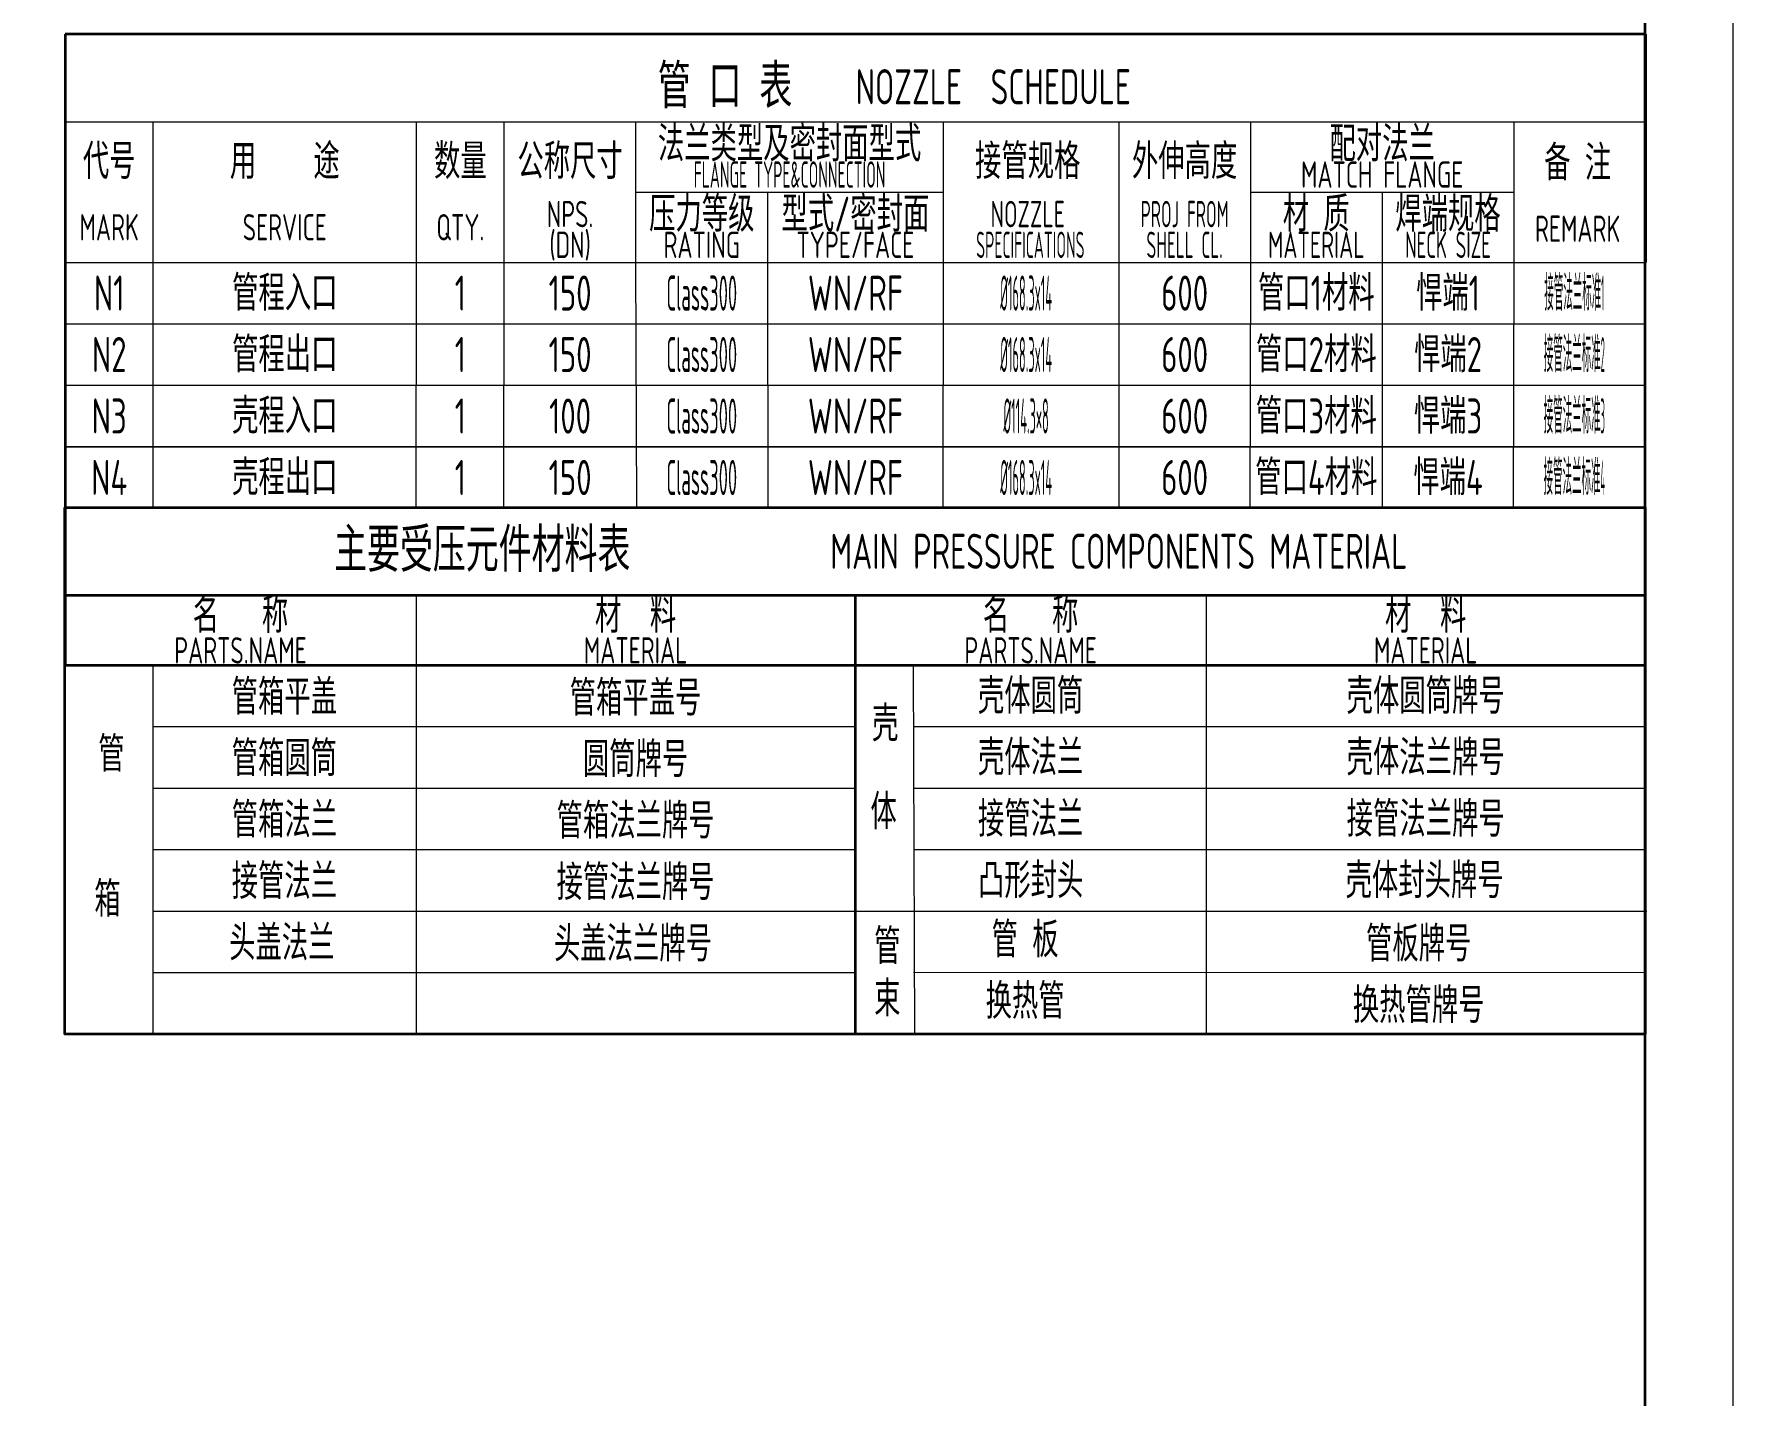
# Model space of a CAD drawing. Header units: millimetres. Extents: x 5765 to 6606, y -201 to 393.
# Drawn here: x 6412.5 to 6606, y -45.6 to 109.4 of the extents above; entities that cross this region are included whole.
import ezdxf
from ezdxf.enums import TextEntityAlignment as Align

# ---------------------------------------------------------------- set-up
doc = ezdxf.new("R2010")
doc.units = ezdxf.units.MM
for name, color, linetype, lineweight in [('1粗实线', 7, 'Continuous', 35), ('2细实线', 3, 'Continuous', 13), ('7文本', 2, 'Continuous', 13), ('9图表', 4, 'Continuous', 13)]:
    doc.layers.add(name, color=color, linetype=linetype, lineweight=lineweight)
doc.styles.add('lanpec', font='bpec_e.shx', dxfattribs={"width": 0.75, "bigfont": 'hztxt.shx'})

# ---------------------------------------------------------------- blocks, each defined once
blk = doc.blocks.new('A1')
at = {"layer": '1粗实线'}
blk.add_lwpolyline([(-816, 10), (-10, 10), (-10, 584), (-816, 584)], close=True, dxfattribs=at)
at = {"layer": '9图表'}
blk.add_lwpolyline([(-841, 0), (0, 0), (0, 594), (-841, 594)], close=True, dxfattribs=at)
blk = doc.blocks.new('管口表表头')
at = {"layer": '1粗实线'}
for p, q in [((-180, 0), (-180, -26)), ((0, 0), (-180, 0)), ((0, 0), (0, -26))]:
    blk.add_line(p, q, dxfattribs=at)
at = {"layer": '9图表'}
for p, q in [((-180, -10), (0, -10)), ((-180, -10), (0, -10)), ((-180, -26), (0, -26))]:
    blk.add_line(p, q, dxfattribs=at)
at = {"layer": '9图表', "color": 4}
for p, q in [((-170, -26), (-170, -10)), ((-140, -26), (-140, -10)), ((-130, -26), (-130, -10)), ((-115, -26), (-115, -10)), ((-80, -10), (-80, -26)), ((-60, -10), (-60, -26)), ((-45, -10), (-45, -26)), ((-15, -10), (-15, -26)), ((-115, -18), (-80, -18)), ((-100, -18), (-100, -26)), ((-45, -18), (-15, -18)), ((-30, -18), (-30, -26))]:
    blk.add_line(p, q, dxfattribs=at)
at = {"layer": '7文本', "color": 4, "style": 'lanpec', "width": 0.75}
for s, height, p in [('管 口 表', 5, (-112.51, -8.44)), ('NOZZLE  SCHEDULE', 4, (-89.97, -8))]:
    blk.add_text(s, height=height, dxfattribs=at).set_placement(p)
at = {"layer": '7文本', "color": 4, "style": 'lanpec'}
for s, height, width, p in [('法兰类型及密封面型式', 4, 0.75, (-97.5, -12.5)), ('配对法兰', 4, 0.75, (-30, -12.5)), ('代号', 4, 0.75, (-175, -14.5)), ('用    途', 4, 0.75, (-155, -14.5)), ('数量', 4, 0.75, (-135, -14.5)), ('公称尺寸', 4, 0.75, (-122.5, -14.5)), ('接管规格', 4, 0.75, (-70.37, -14.5)), ('外伸高度', 4, 0.75, (-52.5, -14.5)), ('备 注', 4, 0.75, (-7.73, -14.67)), ('FLANGE TYPE&CONNECTION', 3, 0.5, (-97.5, -16)), ('MATCH FLANGE', 3, 0.75, (-30, -16)), ('NPS.', 3, 0.75, (-122.5, -20.5)), ('压力等级', 4, 0.75, (-107.5, -20.5)), ('型式/密封面', 4, 0.75, (-90, -20.5)), ('NOZZLE', 3, 0.7, (-70.37, -20.5)), ('PROJ FROM', 3, 0.55, (-52.5, -20.5)), ('材 质', 4, 0.75, (-37.5, -20.5)), ('焊端规格', 4, 0.75, (-22.5, -20.5)), ('MARK', 3, 0.75, (-175, -22)), ('SERVICE', 3, 0.75, (-155, -22)), ('QTY.', 3, 0.75, (-135, -22)), ('REMARK', 3, 0.75, (-7.73, -22.17)), ('(DN)', 3, 0.75, (-122.5, -24)), ('RATING', 3, 0.75, (-107.5, -24)), ('TYPE/FACE', 3, 0.75, (-90, -24)), ('SPECIFICATIONS', 3, 0.5, (-70.07, -24)), ('SHELL CL.', 3, 0.55, (-52.5, -24)), ('MATERIAL', 3, 0.7, (-37.5, -24)), ('NECK SIZE', 3, 0.6, (-22.5, -24))]:
    blk.add_text(s, height=height, dxfattribs=dict(at, width=width)).set_placement(p, align=Align.MIDDLE_CENTER)

msp = doc.modelspace()

# ---------------------------------------------------------------- linework, layer by layer
at = {"layer": '1粗实线'}
for p, q in [((6416.062, 109.422), (6416.06, 37.43)), ((6416.021, 45.518), (6596.02, 45.518)), ((6506.021, 45.518), (6506.021, -4.482)), ((6596.02, 37.518), (6416.021, 37.518))]:
    msp.add_line(p, q, dxfattribs=at)
msp.add_lwpolyline([(6416.021, 55.518), (6596.02, 55.518), (6596.02, -4.482), (6416.021, -4.482)], close=True, dxfattribs=at)
at = {"layer": '9图表'}
for p, q in [((6426.067, 55.54), (6426.062, 83.422)), ((6456.024, 55.52), (6456.062, 83.422)), ((6466.03, 55.54), (6466.062, 83.422)), ((6481.152, 55.54), (6481.062, 83.422)), ((6496.062, 83.422), (6496.097, 55.55)), ((6516.062, 83.422), (6516.018, 55.45)), ((6536.062, 83.422), (6536.055, 55.55)), ((6551.062, 83.422), (6550.994, 55.54)), ((6566.062, 83.313), (6566.048, 55.5)), ((6581.062, 83.313), (6580.988, 55.518)), ((6416.062, 76.422), (6596.062, 76.422)), ((6416.062, 69.422), (6596.062, 69.422)), ((6416.062, 62.422), (6596.062, 62.422)), ((6596.062, 62.422), (6416.062, 62.422)), ((6416.062, 62.422), (6596.062, 62.422)), ((6456.02, 45.518), (6456.02, -4.482)), ((6546.02, 45.518), (6546.02, -4.482)), ((6426.02, 37.518), (6426.02, -4.482)), ((6512.653, 37.424), (6512.793, -4.486)), ((6506.021, 30.518), (6426.02, 30.518)), ((6596.02, 30.518), (6512.633, 30.534)), ((6506.021, 23.518), (6426.02, 23.518)), ((6596.02, 23.518), (6512.633, 23.504)), ((6506.021, 16.518), (6426.02, 16.518)), ((6596.02, 16.518), (6512.703, 16.524)), ((6506.021, 9.518), (6426.013, 9.514)), ((6596.22, 9.518), (6506.021, 9.518)), ((6596.22, 9.518), (6506.021, 9.518)), ((6506.021, 2.518), (6426.02, 2.518)), ((6506.021, 2.518), (6426.02, 2.518)), ((6596.02, 2.518), (6512.693, 2.534))]:
    msp.add_line(p, q, dxfattribs=at)
at = {"layer": '9图表', "color": 4}
msp.add_line((6416.021, -4.482), (6596.021, -4.482), dxfattribs=at)

# ---------------------------------------------------------------- block references
at = {"layer": '2细实线'}
for name, p in [('A1', (6606.028, -200.559)), ('管口表表头', (6596.062, 109.422)), ('管口表表头', (6596.062, 109.422))]:
    msp.add_blockref(name, p, dxfattribs=at)

# ---------------------------------------------------------------- texts
at = {"layer": '7文本', "style": 'lanpec'}
for s, width, p in [('N1', 0.75, (6421.062, 79.922)), ('管程入口', 0.75, (6441.062, 79.922)), ('1', 0.75, (6461.062, 79.922)), ('150', 0.75, (6473.562, 79.922)), ('Class300', 0.45, (6488.562, 79.922)), ('WN/RF', 0.75, (6506.062, 79.922)), ('%%C168.3x14', 0.3, (6525.508, 79.922)), ('600', 0.75, (6543.562, 79.922)), ('管口1材料', 0.75, (6558.562, 79.922)), ('悍端1', 0.75, (6573.562, 79.922)), ('接管法兰标准1', 0.2, (6587.948, 79.922)), ('N2', 0.75, (6421.062, 72.922)), ('管程出口', 0.75, (6441.062, 72.922)), ('1', 0.75, (6461.062, 72.922)), ('150', 0.75, (6473.562, 72.922)), ('Class300', 0.45, (6488.562, 72.922)), ('WN/RF', 0.75, (6506.062, 72.922)), ('%%C168.3x14', 0.3, (6525.508, 72.922)), ('600', 0.75, (6543.562, 72.922)), ('管口2材料', 0.75, (6558.562, 72.922)), ('悍端2', 0.75, (6573.562, 72.922)), ('接管法兰标准2', 0.2, (6587.948, 72.922)), ('N3', 0.75, (6421.062, 65.922)), ('壳程入口', 0.75, (6441.062, 65.922)), ('1', 0.75, (6461.062, 65.922)), ('100', 0.75, (6473.562, 65.922)), ('Class300', 0.45, (6488.562, 65.922)), ('WN/RF', 0.75, (6506.062, 65.922)), ('%%C114.3×8', 0.3, (6525.508, 65.922)), ('600', 0.75, (6543.562, 65.922)), ('管口3材料', 0.75, (6558.562, 65.922)), ('悍端3', 0.75, (6573.562, 65.922)), ('接管法兰标准3', 0.2, (6587.948, 65.922)), ('N4', 0.75, (6421.062, 58.922)), ('壳程出口', 0.75, (6441.062, 58.922)), ('1', 0.75, (6461.062, 58.922)), ('150', 0.75, (6473.562, 58.922)), ('Class300', 0.45, (6488.562, 58.922)), ('WN/RF', 0.75, (6506.062, 58.922)), ('%%C168.3x14', 0.3, (6525.508, 58.922)), ('600', 0.75, (6543.562, 58.922)), ('管口4材料', 0.75, (6558.562, 58.922)), ('悍端4', 0.75, (6573.562, 58.922)), ('接管法兰标准4', 0.2, (6587.948, 58.922)), ('管箱平盖', 0.75, (6441.019, 33.925)), ('管箱平盖号', 0.75, (6481.02, 33.808)), ('壳体圆筒', 0.75, (6526.02, 34.018)), ('壳体圆筒牌号', 0.75, (6571.02, 34.018)), ('壳', 0.75, (6509.463, 30.884)), ('管箱圆筒', 0.75, (6441.019, 26.925)), ('圆筒牌号', 0.75, (6481.02, 26.808)), ('壳体法兰', 0.75, (6526.02, 27.018)), ('壳体法兰牌号', 0.75, (6571.02, 27.018)), ('体', 0.75, (6509.274, 20.861)), ('管箱法兰', 0.75, (6441.019, 19.925)), ('管箱法兰牌号', 0.75, (6481.02, 19.808)), ('接管法兰', 0.75, (6526.02, 20.018)), ('接管法兰牌号', 0.75, (6571.02, 20.018)), ('接管法兰', 0.75, (6441.019, 12.925)), ('接管法兰牌号', 0.75, (6481.02, 12.808)), ('凸形封头', 0.75, (6526.02, 13.018)), ('壳体封头牌号', 0.75, (6570.898, 13.018)), ('头盖法兰', 0.75, (6440.723, 5.924)), ('头盖法兰牌号', 0.75, (6480.724, 5.807)), ('管 板', 0.75, (6525.391, 6.282)), ('管板牌号', 0.75, (6570.221, 5.808)), ('换热管', 0.75, (6525.391, -0.718)), ('换热管牌号', 0.75, (6570.221, -1.192))]:
    msp.add_text(s, height=4, dxfattribs=dict(at, width=width)).set_placement(p, align=Align.MIDDLE_CENTER)
at = {"layer": '7文本', "color": 4, "style": 'lanpec', "width": 0.75}
for s, height, p in [('主要受压元件材料表', 5, (6463.553, 50.674)), ('MAIN PRESSURE COMPONENTS MATERIAL ', 4, (6536.873, 50.518)), ('名   称', 4, (6436.02, 43.233)), ('材  料', 4, (6481.02, 43.233)), ('名   称', 4, (6526.02, 43.233)), ('材  料', 4, (6571.02, 43.233)), ('PARTS.NAME', 3, (6436.02, 39.233)), ('MATERIAL', 3, (6481.02, 39.233)), ('PARTS.NAME', 3, (6526.02, 39.233)), ('MATERIAL', 3, (6571.02, 39.233))]:
    msp.add_text(s, height=height, dxfattribs=at).set_placement(p, align=Align.MIDDLE_CENTER)
at = {"layer": '7文本', "style": 'lanpec', "width": 0.75}
for s, p in [('管', (6419.809, 25.416)), ('箱', (6419.372, 8.898)), ('管', (6508.197, 3.53)), ('束', (6508.197, -2.423))]:
    msp.add_text(s, height=4, dxfattribs=at).set_placement(p)

doc.saveas('drawing.dxf')
